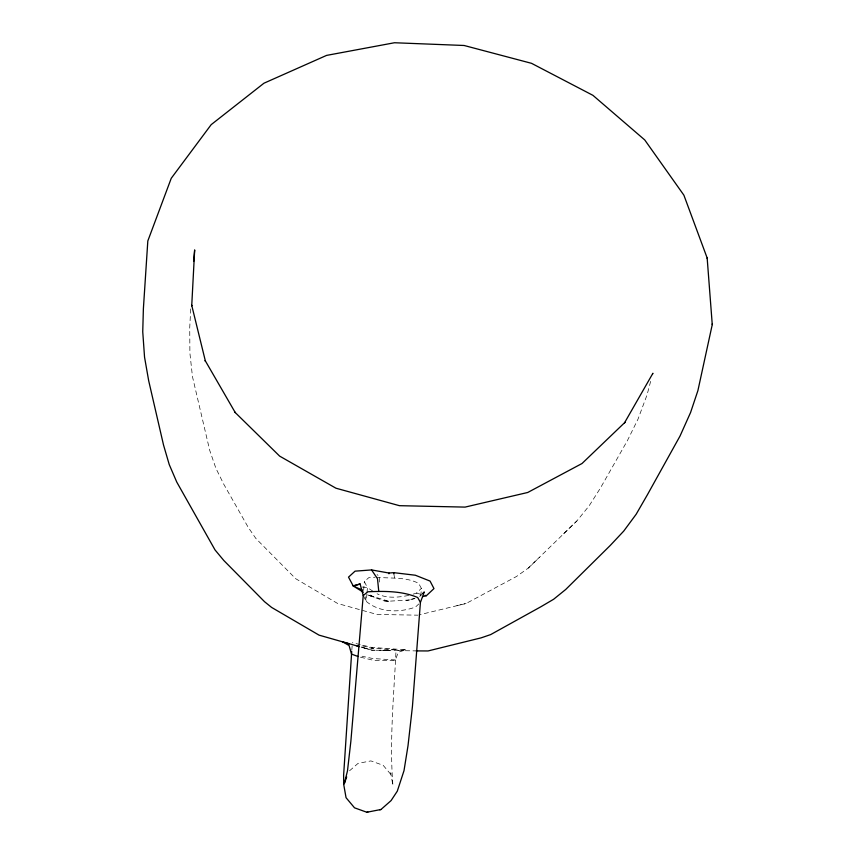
<?xml version="1.0" encoding="UTF-8"?>
<svg xmlns="http://www.w3.org/2000/svg" width="855" height="855" viewBox="0 0 855 855"><rect width="100%" height="100%" fill="white"/><g stroke="black" fill="none" stroke-linecap="round" stroke-linejoin="round"><path stroke-width="0.64" stroke-dasharray="4.28 3.21" d="M190.718 308.933L189.735 327.54L189.896 353.04L192.461 376.627L209.689 450.275L215.845 468.145L223.668 484.058L248.142 527.214L255.848 538.447L295.691 578.696L337.725 603.534L377.055 614.456L417.806 615.173M362.114 645.792L371.701 648.346L396.047 649.661C393.995 694.837 389.292 740.28 392.926 785.478L390.649 772.802L391.633 775.378L383.179 765.311L370.91 760.907L358.095 763.355L349.139 771.146M420.852 596.031L421.376 588.379L418.672 583.377C405.473 576.527 390.286 578.792 376.157 577.136M379.438 582.063L379.823 576.89L377.076 574.571M351.811 650.249L352.303 643.804M366.913 593.894L366.325 601.482C380.026 612.779 399.381 612.821 415.455 607.082L418.768 603.972M367.019 592.622L367.415 587.567L364.337 581.582L368.815 577.649L374.939 577.221M363.632 590.516L364.337 581.582M650.644 381.362L647.021 394.989L638.044 419.046L627.41 440.614L600.317 488.237L589.127 505.861L576.858 520.973L528.315 568.083L516.548 576.462L466.093 603.491L419.068 614.863M360.447 657.174L373.956 660.434L392.905 660.434L395.405 659.975L398.312 652.269L405.719 649.811L371.701 647.395L352.313 642.693M563.605 533.766L576.858 520.973M413.115 594.139L416.406 593.156L421.376 588.379M528.315 568.083L539.494 557.31M419.613 596.373L421.483 594.599M414.921 598.286L406.146 600.659L414.857 598.639M408.679 595.411C398.334 597.463 386.877 598.628 377.087 593.787M456.923 605.671L466.093 603.491M405.719 649.811L397.97 650.602L379.834 650.313L396.047 649.661M409.737 599.954L388.341 601.236L383.81 600.798L367.896 594.962L389.987 601.631L383.81 600.798M371.701 648.346L373.389 648.357L371.701 647.395M397.97 650.602L416.246 650.901M373.624 650.174L374.64 650.228L371.989 650.185L362.274 647.449L369.392 649.469M385.723 650.334L390.361 650.463L371.978 650.185L361.836 647.299M362.317 587.032L367.415 587.567L373.165 591.382M395.405 659.975L372.684 658.51L361.996 656.223M416.406 593.156L421.387 594.428M361.184 647L363.514 647.748M367.896 594.962L374.511 597.538L369.061 594.097M363.225 595.614L366.325 601.482L365.117 596.672M393.866 573.812L394.518 577.927"/><path stroke-width="1.28" d="M422.423 593.712L424.294 591.938L420.425 602.412L412.441 706.412L408.017 745.667L404.009 770.644L397.286 791.185L391.066 800.611L380.977 809.493L379.727 809.76M351.715 651.531L343.614 775.378L343.731 784.569L346.051 797.694L354.526 807.825L366.848 812.25L380.977 809.493M422.552 596.672L426.399 595.689L433.966 588.593L430.065 581.079L415.348 575.233L393.685 572.647L389.068 573.042L371.572 569.932L355.071 571.151L348.519 577.136L353.168 585.835L360.105 583.965L363.225 595.614L350.871 741.2L347.493 770.825L344.244 783.875L346.681 776.917M193.615 261.47L194.662 249.917L191.723 305.866L191.68 305.139L205.414 361.184L205.168 360.564L235.253 412.591L234.869 412.196L279.66 456.132L335.94 488.205L399.424 505.679L465.088 507.101L527.738 492.48L582.02 463.517L624.952 422.37L624.492 422.883L652.91 373.261L652.611 373.934M388.94 573.769L389.068 573.042M359.357 646.615L319.054 635.137L271.612 607.424L264.569 601.728L223.85 560.527L215.032 549.936L176.761 482.07L169.247 464.596L163.529 445.028L148.674 380.699L144.548 357.176L142.742 331.751L143.383 308.762L147.819 240.96L171.246 178.289L211.185 124.648L263.971 83.202L326.567 55.404L394.486 42.75L464.105 45.486L531.521 63.323L592.942 95.343L644.734 139.931L683.893 195.186L707.16 257.996L712.258 324.601L697.904 390.607L690.573 412.505L680.046 436.007L647.427 494.714L636.163 514.261L623.723 531.094L610.256 545.447L565.732 589.458L553.634 599.259L540.991 606.697L490.685 634.581L481.151 637.851L428.045 650.954L416.246 650.901M363.225 595.614L367.714 591.788C384.397 591.04 402.128 590.891 417.71 597.527L420.425 602.412M360.105 583.965L353.543 585.985L354.675 586.241L353.168 585.835M366.848 812.25L367.874 812.026M425.117 595.379L426.399 595.689M356.866 645.92L359.036 646.53M358.095 656.512L351.512 654.107L349.075 645.525L342.406 641.699M344.629 642.361L349.289 643.858M362.467 590.153L353.329 586.081L363.407 592.237M371.572 569.932L377.504 578.717L378.744 591.126M393.685 572.647L393.866 573.812M707.16 257.996L707.203 258.552M712.215 323.992L712.258 324.601"/></g></svg>
